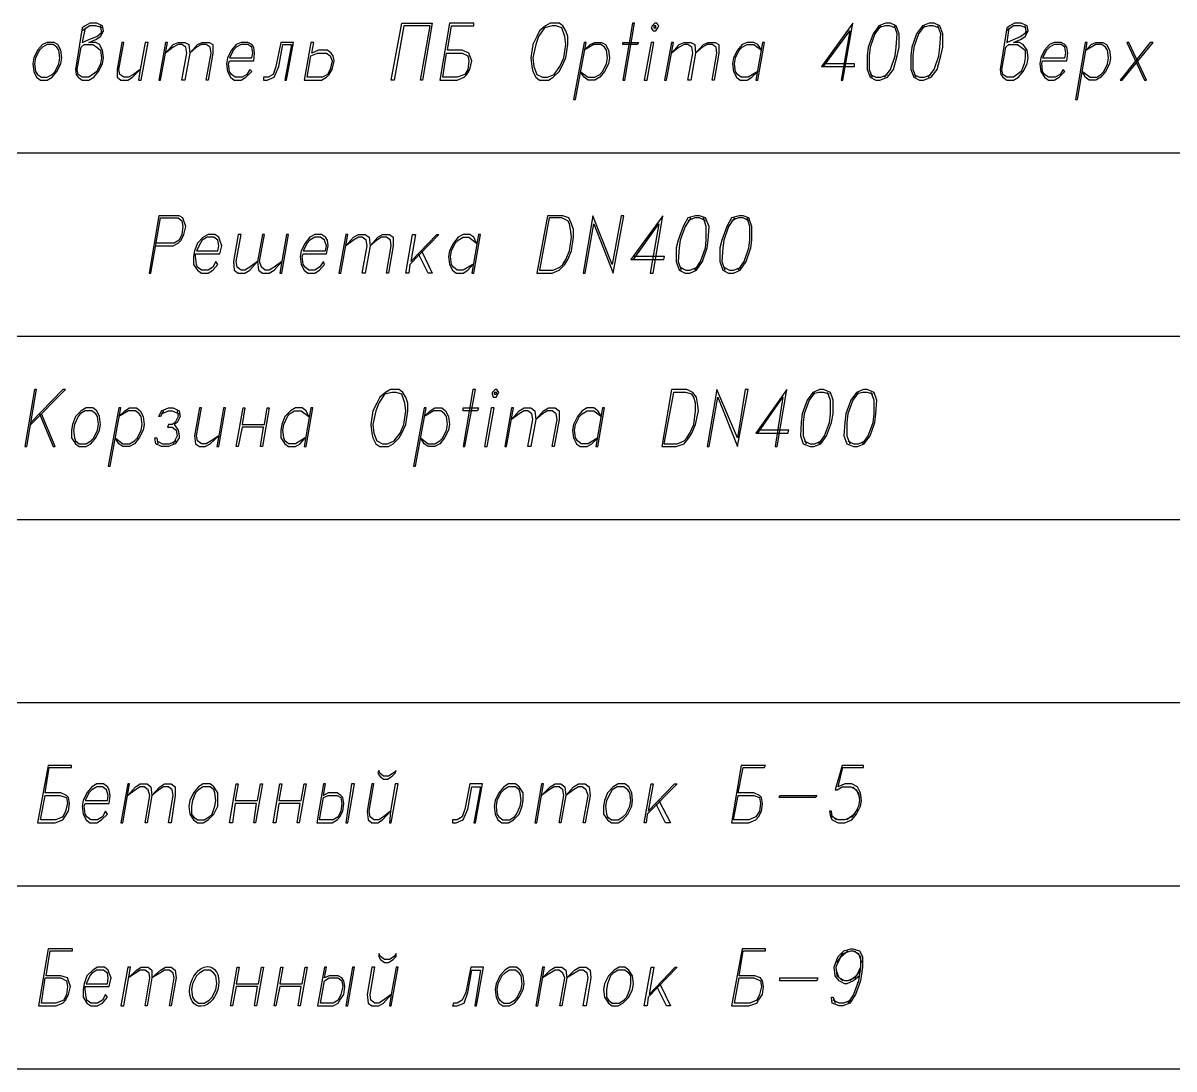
# Model space of a CAD drawing. Header units: millimetres. Extents: x 4241 to 6572, y 870 to 1291.
# Drawn here: x 5782.4 to 5832.7, y 1033.5 to 1079.2 of the extents above; entities that cross this region are included whole.
import ezdxf

# ---------------------------------------------------------------- set-up
doc = ezdxf.new("R2010")
doc.units = ezdxf.units.MM
doc.layers.add('PDF _0', color=7, linetype='Continuous')

msp = doc.modelspace()

# ---------------------------------------------------------------- linework, layer by layer
at = {"layer": 'PDF _0', "lineweight": 25}
for points in [[(5785.3245, 1078.3522), (5785.6209, 1078.4792), (5785.8325, 1078.6062), (5785.9595, 1078.8602), (5785.9172, 1079.0719), (5785.6632, 1079.1989), (5785.3669, 1079.1989), (5785.1552, 1079.0719), (5785.0282, 1078.9872), (5784.7318, 1077.1669), (5784.7742, 1076.9552), (5784.8588, 1076.8282), (5785.0282, 1076.7012), (5785.3245, 1076.7012), (5785.5362, 1076.8282), (5785.7479, 1077.0822), (5785.9172, 1077.4209), (5785.9595, 1077.6749), (5785.9172, 1078.0135), (5785.7902, 1078.2676), (5785.6209, 1078.3522)], [(5798.66, 1076.7012), (5798.533, 1076.7012), (5798.9987, 1079.1989), (5800.311, 1079.1989), (5799.8877, 1076.7012), (5799.803, 1076.7012), (5800.2264, 1079.0719), (5799.0833, 1079.0719)], [(5801.1577, 1079.0719), (5802.1314, 1079.0719), (5802.1314, 1079.1989), (5801.0731, 1079.1989), (5800.6497, 1076.7012), (5801.4117, 1076.7012), (5801.7081, 1076.8282), (5801.8351, 1076.9552), (5801.9621, 1077.1669), (5802.0468, 1077.5479), (5801.9621, 1077.7595), (5801.9198, 1077.8865), (5801.6234, 1078.0135), (5800.9884, 1078.0135)], [(5805.4759, 1079.1989), (5805.2642, 1079.0719), (5805.0102, 1078.8602), (5804.8832, 1078.6062), (5804.7139, 1078.2676), (5804.6292, 1077.6749), (5804.6715, 1077.2939), (5804.7139, 1077.0822), (5804.8409, 1076.8282), (5805.0102, 1076.7012), (5805.3912, 1076.7012), (5805.6029, 1076.8282), (5805.8569, 1077.0822), (5805.9839, 1077.2939), (5806.1532, 1077.6749), (5806.2379, 1078.2676), (5806.2379, 1078.6062), (5806.1532, 1078.8602), (5806.0262, 1079.0719), (5805.8569, 1079.1989)], [(5805.5606, 1079.0719), (5805.2219, 1078.9872), (5804.9679, 1078.6062), (5804.8409, 1078.2676), (5804.7139, 1077.6749), (5804.7562, 1077.2939), (5804.8832, 1076.9552), (5805.1372, 1076.8282), (5805.3489, 1076.8282), (5805.6452, 1076.9552), (5805.8992, 1077.2939), (5806.0686, 1077.6749), (5806.1532, 1078.2676), (5806.1109, 1078.6062), (5805.9839, 1078.9872), (5805.7299, 1079.0719)], [(5808.7357, 1076.7012), (5809.159, 1079.1989), (5809.0743, 1079.1989), (5808.651, 1076.7012)], [(5810.048, 1079.1989), (5809.921, 1079.0719), (5809.8787, 1078.9872), (5809.9634, 1078.8602), (5810.0904, 1078.8602), (5810.175, 1078.9872), (5810.2174, 1079.0719), (5810.1327, 1079.1989)], [(5810.0057, 1079.0719), (5810.0057, 1078.9872), (5810.0904, 1078.9872), (5810.0904, 1079.0719)], [(5820.1237, 1079.1989), (5819.8274, 1079.0719), (5819.5734, 1078.7332), (5819.3617, 1078.1406), (5819.3194, 1077.7595), (5819.3194, 1077.1669), (5819.4464, 1076.8282), (5819.7004, 1076.7012), (5819.8697, 1076.7012), (5820.2084, 1076.8282), (5820.4624, 1077.1669), (5820.6317, 1077.7595), (5820.7164, 1078.1406), (5820.7164, 1078.7332), (5820.5894, 1079.0719), (5820.3354, 1079.1989)], [(5822.0288, 1079.1989), (5821.7324, 1079.0719), (5821.4784, 1078.7332), (5821.2668, 1078.1406), (5821.2244, 1077.7595), (5821.2244, 1077.1669), (5821.3514, 1076.8282), (5821.6054, 1076.7012), (5821.7748, 1076.7012), (5822.1135, 1076.8282), (5822.3675, 1077.1669), (5822.5368, 1077.7595), (5822.6215, 1078.1406), (5822.6215, 1078.7332), (5822.4945, 1079.0719), (5822.2405, 1079.1989)], [(5825.7119, 1078.3522), (5826.0083, 1078.4792), (5826.2199, 1078.6062), (5826.3469, 1078.8602), (5826.3046, 1079.0719), (5826.0506, 1079.1989), (5825.7543, 1079.1989), (5825.5426, 1079.0719), (5825.4156, 1078.9872), (5825.1192, 1077.1669), (5825.1616, 1076.9552), (5825.2462, 1076.8282), (5825.4156, 1076.7012), (5825.7119, 1076.7012), (5825.9236, 1076.8282), (5826.1353, 1077.0822), (5826.3046, 1077.4209), (5826.3469, 1077.6749), (5826.3046, 1078.0135), (5826.1353, 1078.2676), (5825.9659, 1078.3522)], [(5783.5041, 1078.3522), (5783.2925, 1078.2676), (5783.0808, 1078.0135), (5782.9114, 1077.6749), (5782.8691, 1077.4209), (5782.9114, 1077.0822), (5783.0384, 1076.8282), (5783.2078, 1076.7012), (5783.5041, 1076.7012), (5783.7158, 1076.8282), (5783.9275, 1077.0822), (5784.0968, 1077.4209), (5784.1391, 1077.6749), (5784.0968, 1078.0135), (5783.9698, 1078.2676), (5783.8005, 1078.3522)], [(5787.5683, 1077.1669), (5787.2719, 1076.9552), (5787.0602, 1076.8282), (5786.8486, 1076.8282), (5786.6792, 1076.9552), (5786.6369, 1077.1669), (5786.8486, 1078.3522), (5786.7639, 1078.3522), (5786.5522, 1077.1669), (5786.5522, 1076.8282), (5786.7216, 1076.7012), (5787.0179, 1076.7012), (5787.2296, 1076.8282), (5787.5683, 1077.1669), (5787.4836, 1076.7012), (5787.6106, 1076.7012), (5787.9069, 1078.3522), (5787.7799, 1078.3522)], [(5788.4573, 1076.7012), (5788.7536, 1078.3522), (5788.669, 1078.3522), (5788.3726, 1076.7012)], [(5789.5157, 1076.7012), (5789.3887, 1076.7012), (5789.6003, 1077.8865), (5789.558, 1078.1406), (5789.3887, 1078.2676), (5789.2193, 1078.2676), (5789.0076, 1078.1406), (5788.669, 1077.8865), (5789.0076, 1078.2676), (5789.2193, 1078.3522), (5789.5157, 1078.3522), (5789.685, 1078.2676), (5789.7273, 1077.8865)], [(5790.5317, 1076.7012), (5790.447, 1076.7012), (5790.6587, 1077.8865), (5790.6164, 1078.1406), (5790.447, 1078.2676), (5790.2354, 1078.2676), (5790.0237, 1078.1406), (5789.7273, 1077.8865), (5790.066, 1078.2676), (5790.2777, 1078.3522), (5790.574, 1078.3522), (5790.7434, 1078.2676), (5790.7434, 1077.8865)], [(5791.4631, 1077.5479), (5792.5214, 1077.5479), (5792.5638, 1077.8865), (5792.5214, 1078.1406), (5792.4368, 1078.2676), (5792.2674, 1078.3522), (5791.9711, 1078.3522), (5791.7594, 1078.2676), (5791.5477, 1078.0135), (5791.3784, 1077.6749), (5791.3361, 1077.4209), (5791.3784, 1077.0822), (5791.5054, 1076.8282), (5791.6747, 1076.7012), (5791.9711, 1076.7012), (5792.1828, 1076.8282), (5792.4368, 1077.0822), (5792.3521, 1077.1669), (5792.2251, 1076.9552), (5792.0134, 1076.8282), (5791.7171, 1076.8282), (5791.5477, 1076.9552), (5791.4631, 1077.0822), (5791.4207, 1077.4209)], [(5793.8762, 1076.7012), (5793.9608, 1076.7012), (5794.2572, 1078.3522), (5793.7068, 1078.3522), (5793.4951, 1077.2939), (5793.3681, 1076.9552), (5793.1565, 1076.8282), (5792.9448, 1076.8282), (5792.9448, 1076.7012), (5793.1141, 1076.7012), (5793.4105, 1076.8282), (5793.6221, 1077.2939), (5793.7915, 1078.2676), (5794.1725, 1078.2676)], [(5795.0192, 1078.3522), (5794.7228, 1076.7012), (5795.4849, 1076.7012), (5795.6965, 1076.8282), (5795.8236, 1076.9552), (5795.9506, 1077.1669), (5796.0352, 1077.5479), (5795.9929, 1077.7595), (5795.9082, 1077.8865), (5795.7389, 1078.0135), (5795.3579, 1078.0135), (5795.0615, 1077.8865), (5795.1462, 1078.3522)], [(5806.5766, 1075.8545), (5807.0423, 1078.3522), (5806.9576, 1078.3522), (5806.4919, 1075.8545)], [(5806.7883, 1077.0822), (5807.1269, 1076.8282), (5807.4233, 1076.8282), (5807.635, 1076.9552), (5807.762, 1077.0822), (5807.9313, 1077.4209), (5807.9736, 1077.6749), (5807.9313, 1078.0135), (5807.8466, 1078.1406), (5807.6773, 1078.2676), (5807.381, 1078.2676), (5806.9576, 1078.0135), (5807.2116, 1078.2676), (5807.4233, 1078.3522), (5807.7196, 1078.3522), (5807.889, 1078.2676), (5808.016, 1078.0135), (5808.0583, 1077.6749), (5808.016, 1077.4209), (5807.8466, 1077.0822), (5807.635, 1076.8282), (5807.4233, 1076.7012), (5807.1269, 1076.7012), (5806.9576, 1076.8282)], [(5809.286, 1078.2676), (5808.651, 1078.2676), (5808.651, 1078.3522), (5809.3284, 1078.3522)], [(5809.7094, 1076.7012), (5810.0057, 1078.3522), (5809.8787, 1078.3522), (5809.5824, 1076.7012)], [(5810.5561, 1076.7012), (5810.8524, 1078.3522), (5810.7677, 1078.3522), (5810.4714, 1076.7012)], [(5811.6144, 1076.7012), (5811.4874, 1076.7012), (5811.6991, 1077.8865), (5811.6568, 1078.1406), (5811.4874, 1078.2676), (5811.3181, 1078.2676), (5811.1064, 1078.1406), (5810.7677, 1077.8865), (5811.1064, 1078.2676), (5811.3181, 1078.3522), (5811.6144, 1078.3522), (5811.7838, 1078.2676), (5811.8261, 1077.8865)], [(5812.6305, 1076.7012), (5812.5458, 1076.7012), (5812.7575, 1077.8865), (5812.7151, 1078.1406), (5812.5458, 1078.2676), (5812.3341, 1078.2676), (5812.1224, 1078.1406), (5811.8261, 1077.8865), (5812.1648, 1078.2676), (5812.3765, 1078.3522), (5812.6728, 1078.3522), (5812.8421, 1078.2676), (5812.8421, 1077.8865)], [(5814.5355, 1077.0822), (5814.1122, 1076.8282), (5813.8158, 1076.8282), (5813.6465, 1076.9552), (5813.5618, 1077.0822), (5813.5195, 1077.4209), (5813.5618, 1077.6749), (5813.7312, 1078.0135), (5813.8582, 1078.1406), (5814.0699, 1078.2676), (5814.3662, 1078.2676), (5814.7049, 1078.0135), (5814.5355, 1078.2676), (5814.3662, 1078.3522), (5814.0699, 1078.3522), (5813.8582, 1078.2676), (5813.6465, 1078.0135), (5813.4772, 1077.6749), (5813.4348, 1077.4209), (5813.4772, 1077.0822), (5813.6042, 1076.8282), (5813.7735, 1076.7012), (5814.0699, 1076.7012), (5814.2815, 1076.8282)], [(5814.5355, 1076.7012), (5814.8319, 1078.3522), (5814.7472, 1078.3522), (5814.4509, 1076.7012)], [(5826.982, 1077.5479), (5828.0403, 1077.5479), (5828.0827, 1077.8865), (5828.0403, 1078.1406), (5827.9557, 1078.2676), (5827.7863, 1078.3522), (5827.49, 1078.3522), (5827.2783, 1078.2676), (5827.0666, 1078.0135), (5826.8973, 1077.6749), (5826.855, 1077.4209), (5826.8973, 1077.0822), (5827.0666, 1076.8282), (5827.236, 1076.7012), (5827.49, 1076.7012), (5827.7017, 1076.8282), (5827.9557, 1077.0822), (5827.871, 1077.1669), (5827.744, 1076.9552), (5827.5323, 1076.8282), (5827.236, 1076.8282), (5827.0666, 1076.9552), (5826.982, 1077.0822), (5826.9396, 1077.4209)], [(5828.506, 1075.8545), (5828.9294, 1078.3522), (5828.8447, 1078.3522), (5828.4213, 1075.8545)], [(5828.7177, 1077.0822), (5829.0564, 1076.8282), (5829.3527, 1076.8282), (5829.5221, 1076.9552), (5829.6491, 1077.0822), (5829.8184, 1077.4209), (5829.8607, 1077.6749), (5829.8184, 1078.0135), (5829.7337, 1078.1406), (5829.5644, 1078.2676), (5829.3104, 1078.2676), (5828.887, 1078.0135), (5829.0987, 1078.2676), (5829.3104, 1078.3522), (5829.6067, 1078.3522), (5829.7761, 1078.2676), (5829.9031, 1078.0135), (5829.9454, 1077.6749), (5829.9031, 1077.4209), (5829.7337, 1077.0822), (5829.5221, 1076.8282), (5829.3104, 1076.7012), (5829.014, 1076.7012), (5828.8447, 1076.8282)], [(5830.3687, 1076.7012), (5830.4534, 1076.7012), (5831.8081, 1078.3522), (5831.6811, 1078.3522)], [(5831.5118, 1076.7012), (5830.7498, 1078.3522), (5830.6651, 1078.3522), (5831.4271, 1076.7012)], [(5783.5041, 1078.2676), (5783.2925, 1078.1406), (5783.1654, 1078.0135), (5782.9961, 1077.6749), (5782.9538, 1077.4209), (5782.9961, 1077.0822), (5783.0808, 1076.9552), (5783.2501, 1076.8282), (5783.5041, 1076.8282), (5783.7158, 1076.9552), (5783.8428, 1077.0822), (5784.0121, 1077.4209), (5784.0545, 1077.6749), (5784.0121, 1078.0135), (5783.9275, 1078.1406), (5783.7581, 1078.2676)], [(5784.9858, 1078.1406), (5785.1128, 1078.2676), (5785.4939, 1078.2676), (5785.6632, 1078.1406), (5785.8325, 1078.0135), (5785.8749, 1077.6749), (5785.8325, 1077.4209), (5785.6632, 1077.0822), (5785.3245, 1076.8282), (5785.0282, 1076.8282), (5784.8588, 1076.9552), (5784.8165, 1077.1669)], [(5792.4368, 1077.6749), (5792.4791, 1077.8865), (5792.4368, 1078.1406), (5792.2674, 1078.2676), (5791.9711, 1078.2676), (5791.7594, 1078.1406), (5791.6324, 1078.0135), (5791.4631, 1077.6749)], [(5795.0192, 1077.7595), (5795.3155, 1077.8865), (5795.6965, 1077.8865), (5795.8659, 1077.7595), (5795.9506, 1077.5479), (5795.8659, 1077.1669), (5795.7389, 1076.9552), (5795.5272, 1076.8282), (5794.8499, 1076.8282)], [(5800.9461, 1077.8865), (5801.6234, 1077.8865), (5801.8774, 1077.7595), (5801.9198, 1077.5479), (5801.8774, 1077.1669), (5801.7504, 1076.9552), (5801.4117, 1076.8282), (5800.7767, 1076.8282)], [(5825.3732, 1078.1406), (5825.5002, 1078.2676), (5825.8813, 1078.2676), (5826.0506, 1078.1406), (5826.2199, 1078.0135), (5826.2199, 1077.6749), (5826.1776, 1077.4209), (5826.0506, 1077.0822), (5825.7119, 1076.8282), (5825.4156, 1076.8282), (5825.2462, 1076.9552), (5825.2039, 1077.1669)], [(5827.9557, 1077.6749), (5827.998, 1077.8865), (5827.9557, 1078.1406), (5827.7863, 1078.2676), (5827.49, 1078.2676), (5827.2783, 1078.1406), (5827.1513, 1078.0135), (5826.982, 1077.6749)], [(5804.8832, 1068.2765), (5805.5606, 1068.2765), (5805.8569, 1068.4035), (5806.1109, 1068.6576), (5806.2379, 1068.8692), (5806.4073, 1069.2502), (5806.4919, 1069.8429), (5806.4919, 1070.1816), (5806.4073, 1070.4356), (5806.2802, 1070.6896), (5806.0262, 1070.7743), (5805.3489, 1070.7743)], [(5805.0102, 1068.4035), (5805.6029, 1068.4035), (5805.8992, 1068.5306), (5806.0262, 1068.6576), (5806.1532, 1068.8692), (5806.3226, 1069.2502), (5806.4073, 1069.8429), (5806.3649, 1070.1816), (5806.3226, 1070.4356), (5806.2379, 1070.5626), (5805.9839, 1070.6896), (5805.4336, 1070.6896)], [(5808.2276, 1068.2765), (5808.6933, 1070.7743), (5808.5663, 1070.7743), (5808.1853, 1068.6576), (5807.3386, 1070.7743), (5806.9153, 1068.2765), (5806.9999, 1068.2765), (5807.381, 1070.4356)], [(5811.8261, 1070.7743), (5811.4874, 1070.6896), (5811.2758, 1070.3086), (5811.0641, 1069.7159), (5810.9794, 1069.3772), (5810.9794, 1068.7846), (5811.1064, 1068.4035), (5811.3604, 1068.2765), (5811.5721, 1068.2765), (5811.8684, 1068.4035), (5812.1224, 1068.7846), (5812.3341, 1069.3772), (5812.3765, 1069.7159), (5812.4188, 1070.3086), (5812.2495, 1070.6896), (5811.9954, 1070.7743)], [(5813.7312, 1070.7743), (5813.3925, 1070.6896), (5813.1808, 1070.3086), (5812.9691, 1069.7159), (5812.8845, 1069.3772), (5812.8845, 1068.7846), (5813.0115, 1068.4035), (5813.2655, 1068.2765), (5813.4772, 1068.2765), (5813.7735, 1068.4035), (5814.0275, 1068.7846), (5814.2392, 1069.3772), (5814.2815, 1069.7159), (5814.2815, 1070.3086), (5814.1545, 1070.6896), (5813.9005, 1070.7743)], [(5789.9813, 1069.1232), (5791.0397, 1069.1232), (5791.1244, 1069.4619), (5791.0397, 1069.7159), (5790.9974, 1069.8429), (5790.828, 1069.9699), (5790.5317, 1069.9699), (5790.32, 1069.8429), (5790.066, 1069.5889), (5789.939, 1069.2502), (5789.8967, 1068.9962), (5789.8967, 1068.6576), (5790.066, 1068.4035), (5790.2354, 1068.2765), (5790.5317, 1068.2765), (5790.7434, 1068.4035), (5790.955, 1068.6576), (5790.8704, 1068.7846), (5790.7434, 1068.5306), (5790.5317, 1068.4035), (5790.2354, 1068.4035), (5790.066, 1068.5306), (5790.0237, 1068.6576), (5789.9813, 1068.9962)], [(5790.955, 1069.2502), (5790.9974, 1069.4619), (5790.955, 1069.7159), (5790.7857, 1069.8429), (5790.4894, 1069.8429), (5790.2777, 1069.7159), (5790.193, 1069.5889), (5790.0237, 1069.2502)], [(5792.6908, 1068.7846), (5792.3521, 1068.5306), (5792.1404, 1068.4035), (5791.9711, 1068.4035), (5791.8017, 1068.5306), (5791.7594, 1068.7846), (5791.9711, 1069.9699), (5791.8441, 1069.9699), (5791.6324, 1068.7846), (5791.6747, 1068.4035), (5791.8441, 1068.2765), (5792.1404, 1068.2765), (5792.3521, 1068.4035), (5792.6908, 1068.7846), (5792.7331, 1068.4035), (5792.9025, 1068.2765), (5793.1988, 1068.2765), (5793.4105, 1068.4035), (5793.7491, 1068.7846), (5793.6645, 1068.2765), (5793.7491, 1068.2765), (5794.0455, 1069.9699), (5793.9608, 1069.9699), (5793.7491, 1068.7846), (5793.4105, 1068.5306), (5793.1988, 1068.4035), (5793.0295, 1068.4035), (5792.8601, 1068.5306), (5792.7754, 1068.7846), (5792.9871, 1069.9699), (5792.9025, 1069.9699)], [(5794.6805, 1069.1232), (5795.6965, 1069.1232), (5795.7812, 1069.4619), (5795.7389, 1069.7159), (5795.6542, 1069.8429), (5795.4849, 1069.9699), (5795.1885, 1069.9699), (5794.9769, 1069.8429), (5794.7652, 1069.5889), (5794.5958, 1069.2502), (5794.5535, 1068.9962), (5794.5958, 1068.6576), (5794.7228, 1068.4035), (5794.8922, 1068.2765), (5795.1885, 1068.2765), (5795.4002, 1068.4035), (5795.6119, 1068.6576), (5795.5695, 1068.7846), (5795.4002, 1068.5306), (5795.1885, 1068.4035), (5794.9345, 1068.4035), (5794.7652, 1068.5306), (5794.6805, 1068.6576), (5794.6382, 1068.9962)], [(5795.6542, 1069.2502), (5795.6965, 1069.4619), (5795.6119, 1069.7159), (5795.4425, 1069.8429), (5795.1885, 1069.8429), (5794.9769, 1069.7159), (5794.8499, 1069.5889), (5794.6805, 1069.2502)], [(5796.3316, 1068.2765), (5796.6279, 1069.9699), (5796.5432, 1069.9699), (5796.2469, 1068.2765)], [(5797.3899, 1068.2765), (5797.2629, 1068.2765), (5797.4746, 1069.4619), (5797.4323, 1069.7159), (5797.2629, 1069.8429), (5797.0936, 1069.8429), (5796.8819, 1069.7159), (5796.5432, 1069.4619), (5796.8819, 1069.8429), (5797.0936, 1069.9699), (5797.3899, 1069.9699), (5797.5593, 1069.8429), (5797.6016, 1069.4619)], [(5798.406, 1068.2765), (5798.3213, 1068.2765), (5798.533, 1069.4619), (5798.4906, 1069.7159), (5798.3213, 1069.8429), (5798.1096, 1069.8429), (5797.898, 1069.7159), (5797.6016, 1069.4619), (5797.9403, 1069.8429), (5798.152, 1069.9699), (5798.4483, 1069.9699), (5798.6176, 1069.8429), (5798.6176, 1069.4619)], [(5799.3797, 1068.7846), (5800.5227, 1069.9699), (5800.6074, 1069.9699), (5799.3373, 1068.6576), (5799.295, 1068.2765), (5799.168, 1068.2765), (5799.4643, 1069.9699), (5799.5913, 1069.9699)], [(5802.0891, 1068.6576), (5801.6658, 1068.4035), (5801.4117, 1068.4035), (5801.2424, 1068.5306), (5801.1577, 1068.6576), (5801.1154, 1068.9962), (5801.1577, 1069.2502), (5801.3271, 1069.5889), (5801.4541, 1069.7159), (5801.6658, 1069.8429), (5801.9198, 1069.8429), (5802.2584, 1069.5889), (5802.1314, 1069.8429), (5801.9621, 1069.9699), (5801.6658, 1069.9699), (5801.4541, 1069.8429), (5801.2424, 1069.5889), (5801.0731, 1069.2502), (5801.0307, 1068.9962), (5801.0731, 1068.6576), (5801.2001, 1068.4035), (5801.3694, 1068.2765), (5801.6658, 1068.2765), (5801.8774, 1068.4035)], [(5802.1314, 1068.2765), (5802.4278, 1069.9699), (5802.3431, 1069.9699), (5802.0468, 1068.2765)], [(5782.6151, 1060.6986), (5783.0384, 1063.1964), (5782.9538, 1063.1964), (5782.5304, 1060.6986)], [(5798.4906, 1063.1964), (5798.279, 1063.0694), (5798.025, 1062.8577), (5797.898, 1062.6037), (5797.7286, 1062.265), (5797.6439, 1061.6723), (5797.6863, 1061.2913), (5797.7286, 1061.0796), (5797.8556, 1060.8256), (5798.025, 1060.6986), (5798.406, 1060.6986), (5798.6176, 1060.8256), (5798.8717, 1061.0796), (5798.9987, 1061.2913), (5799.168, 1061.6723), (5799.2527, 1062.265), (5799.2527, 1062.6037), (5799.168, 1062.8577), (5799.041, 1063.0694), (5798.8717, 1063.1964)], [(5798.5753, 1063.0694), (5798.2366, 1062.9847), (5797.9826, 1062.6037), (5797.8556, 1062.265), (5797.7286, 1061.6723), (5797.771, 1061.2913), (5797.898, 1060.9526), (5798.152, 1060.8256), (5798.3636, 1060.8256), (5798.66, 1060.9526), (5798.914, 1061.2913), (5799.0833, 1061.6723), (5799.168, 1062.265), (5799.1257, 1062.6037), (5798.9987, 1062.9847), (5798.7447, 1063.0694)], [(5801.7504, 1060.6986), (5802.2161, 1063.1964), (5802.0891, 1063.1964), (5801.6658, 1060.6986)], [(5803.0628, 1063.1964), (5802.9358, 1063.0694), (5802.9358, 1062.9847), (5802.9781, 1062.8577), (5803.1051, 1062.8577), (5803.1898, 1062.9847), (5803.2321, 1063.0694), (5803.1475, 1063.1964)], [(5803.0205, 1063.0694), (5803.0205, 1062.9847), (5803.1051, 1062.9847), (5803.1475, 1063.0694)], [(5810.3444, 1060.6986), (5810.9794, 1060.6986), (5811.3181, 1060.8256), (5811.5298, 1061.0796), (5811.6568, 1061.2913), (5811.8261, 1061.6723), (5811.9531, 1062.265), (5811.9108, 1062.6037), (5811.8684, 1062.8577), (5811.6991, 1063.0694), (5811.4451, 1063.1964), (5810.7677, 1063.1964)], [(5810.4291, 1060.8256), (5811.0217, 1060.8256), (5811.3181, 1060.9526), (5811.4451, 1061.0796), (5811.5721, 1061.2913), (5811.7414, 1061.6723), (5811.8261, 1062.265), (5811.8261, 1062.6037), (5811.7414, 1062.8577), (5811.6568, 1062.9847), (5811.4028, 1063.0694), (5810.8524, 1063.0694)], [(5813.6465, 1060.6986), (5814.1122, 1063.1964), (5813.9852, 1063.1964), (5813.6465, 1061.0796), (5812.7575, 1063.1964), (5812.3341, 1060.6986), (5812.4188, 1060.6986), (5812.7998, 1062.8577)], [(5817.245, 1063.1964), (5816.9486, 1063.0694), (5816.6946, 1062.7307), (5816.4829, 1062.138), (5816.4406, 1061.757), (5816.3983, 1061.1643), (5816.5253, 1060.8256), (5816.8216, 1060.6986), (5816.991, 1060.6986), (5817.2873, 1060.8256), (5817.5413, 1061.1643), (5817.753, 1061.757), (5817.8376, 1062.138), (5817.8376, 1062.7307), (5817.7106, 1063.0694), (5817.4143, 1063.1964)], [(5819.15, 1063.1964), (5818.8537, 1063.0694), (5818.5997, 1062.7307), (5818.388, 1062.138), (5818.3457, 1061.757), (5818.3033, 1061.1643), (5818.4303, 1060.8256), (5818.7267, 1060.6986), (5818.896, 1060.6986), (5819.1924, 1060.8256), (5819.4464, 1061.1643), (5819.658, 1061.757), (5819.7004, 1062.138), (5819.7427, 1062.7307), (5819.6157, 1063.0694), (5819.3194, 1063.1964)], [(5785.1975, 1062.392), (5784.9858, 1062.265), (5784.7318, 1062.011), (5784.6048, 1061.6723), (5784.5625, 1061.4183), (5784.5625, 1061.0796), (5784.7318, 1060.8256), (5784.9012, 1060.6986), (5785.1975, 1060.6986), (5785.4092, 1060.8256), (5785.6209, 1061.0796), (5785.7902, 1061.4183), (5785.8325, 1061.6723), (5785.7902, 1062.011), (5785.6632, 1062.265), (5785.4939, 1062.392)], [(5785.1552, 1062.265), (5784.9435, 1062.138), (5784.8588, 1062.011), (5784.6895, 1061.6723), (5784.6472, 1061.4183), (5784.6895, 1061.0796), (5784.7318, 1060.9526), (5784.9012, 1060.8256), (5785.1975, 1060.8256), (5785.4092, 1060.9526), (5785.5362, 1061.0796), (5785.7055, 1061.4183), (5785.7479, 1061.6723), (5785.7055, 1062.011), (5785.6209, 1062.138), (5785.4515, 1062.265)], [(5786.2559, 1059.8519), (5786.7216, 1062.392), (5786.6369, 1062.392), (5786.1712, 1059.8519)], [(5786.4676, 1061.0796), (5786.8062, 1060.8256), (5787.1026, 1060.8256), (5787.3143, 1060.9526), (5787.4413, 1061.0796), (5787.6106, 1061.4183), (5787.6529, 1061.6723), (5787.6106, 1062.011), (5787.5259, 1062.138), (5787.3566, 1062.265), (5787.0602, 1062.265), (5786.6369, 1062.011), (5786.8909, 1062.265), (5787.1026, 1062.392), (5787.3989, 1062.392), (5787.5683, 1062.265), (5787.6953, 1062.011), (5787.7376, 1061.6723), (5787.6953, 1061.4183), (5787.5259, 1061.0796), (5787.3143, 1060.8256), (5787.1026, 1060.6986), (5786.8062, 1060.6986), (5786.6369, 1060.8256)], [(5790.9974, 1061.1643), (5790.6587, 1060.9526), (5790.447, 1060.8256), (5790.2354, 1060.8256), (5790.066, 1060.9526), (5790.0237, 1061.1643), (5790.2354, 1062.392), (5790.1507, 1062.392), (5789.939, 1061.1643), (5789.9813, 1060.8256), (5790.1507, 1060.6986), (5790.4047, 1060.6986), (5790.6164, 1060.8256), (5790.9974, 1061.1643), (5790.9127, 1060.6986), (5790.9974, 1060.6986), (5791.2937, 1062.392), (5791.2091, 1062.392)], [(5791.8441, 1060.6986), (5791.7594, 1060.6986), (5792.0558, 1062.392), (5792.1404, 1062.392), (5792.0134, 1061.6723), (5792.9871, 1061.6723), (5793.1141, 1062.392), (5793.1988, 1062.392), (5792.9025, 1060.6986), (5792.8178, 1060.6986), (5792.9448, 1061.5453), (5792.0134, 1061.5453)], [(5794.7652, 1061.0796), (5794.3418, 1060.8256), (5794.0455, 1060.8256), (5793.8762, 1060.9526), (5793.8338, 1061.0796), (5793.7915, 1061.4183), (5793.8338, 1061.6723), (5794.0032, 1062.011), (5794.0878, 1062.138), (5794.2995, 1062.265), (5794.5958, 1062.265), (5794.9345, 1062.011), (5794.8075, 1062.265), (5794.6382, 1062.392), (5794.3418, 1062.392), (5794.1302, 1062.265), (5793.8762, 1062.011), (5793.7491, 1061.6723), (5793.7068, 1061.4183), (5793.7068, 1061.0796), (5793.8762, 1060.8256), (5794.0455, 1060.6986), (5794.3418, 1060.6986), (5794.5535, 1060.8256)], [(5794.8075, 1060.6986), (5795.1039, 1062.392), (5795.0192, 1062.392), (5794.7228, 1060.6986)], [(5799.5913, 1059.8519), (5800.057, 1062.392), (5799.9724, 1062.392), (5799.5067, 1059.8519)], [(5799.803, 1061.0796), (5800.1417, 1060.8256), (5800.438, 1060.8256), (5800.6497, 1060.9526), (5800.7767, 1061.0796), (5800.9461, 1061.4183), (5800.9884, 1061.6723), (5800.9461, 1062.011), (5800.8614, 1062.138), (5800.6921, 1062.265), (5800.3957, 1062.265), (5799.9724, 1062.011), (5800.2264, 1062.265), (5800.438, 1062.392), (5800.7344, 1062.392), (5800.9037, 1062.265), (5801.0307, 1062.011), (5801.0731, 1061.6723), (5801.0307, 1061.4183), (5800.8614, 1061.0796), (5800.6497, 1060.8256), (5800.438, 1060.6986), (5800.1417, 1060.6986), (5799.9724, 1060.8256)], [(5802.3008, 1062.265), (5801.6658, 1062.265), (5801.6658, 1062.392), (5802.3431, 1062.392)], [(5802.7241, 1060.6986), (5803.0205, 1062.392), (5802.8935, 1062.392), (5802.5971, 1060.6986)], [(5803.5708, 1060.6986), (5803.8672, 1062.392), (5803.7825, 1062.392), (5803.4862, 1060.6986)], [(5804.6292, 1060.6986), (5804.5022, 1060.6986), (5804.7139, 1061.884), (5804.6715, 1062.138), (5804.5022, 1062.265), (5804.3328, 1062.265), (5804.1212, 1062.138), (5803.7825, 1061.884), (5804.1212, 1062.265), (5804.3328, 1062.392), (5804.6292, 1062.392), (5804.7985, 1062.265), (5804.8409, 1061.884)], [(5805.6452, 1060.6986), (5805.5606, 1060.6986), (5805.7722, 1061.884), (5805.7299, 1062.138), (5805.5606, 1062.265), (5805.3489, 1062.265), (5805.1372, 1062.138), (5804.8409, 1061.884), (5805.1795, 1062.265), (5805.3912, 1062.392), (5805.6876, 1062.392), (5805.8569, 1062.265), (5805.8569, 1061.884)], [(5807.5503, 1061.0796), (5807.1269, 1060.8256), (5806.8306, 1060.8256), (5806.6613, 1060.9526), (5806.5766, 1061.0796), (5806.5343, 1061.4183), (5806.5766, 1061.6723), (5806.7459, 1062.011), (5806.8729, 1062.138), (5807.0846, 1062.265), (5807.381, 1062.265), (5807.7196, 1062.011), (5807.5503, 1062.265), (5807.381, 1062.392), (5807.0846, 1062.392), (5806.8729, 1062.265), (5806.6613, 1062.011), (5806.4919, 1061.6723), (5806.4496, 1061.4183), (5806.4919, 1061.0796), (5806.6189, 1060.8256), (5806.7883, 1060.6986), (5807.0846, 1060.6986), (5807.2963, 1060.8256)], [(5807.5503, 1060.6986), (5807.8466, 1062.392), (5807.762, 1062.392), (5807.4656, 1060.6986)], [(5783.5888, 1046.6858), (5784.5625, 1046.6858), (5784.5625, 1046.7705), (5783.5465, 1046.7705), (5783.0808, 1044.2727), (5783.8428, 1044.2727), (5784.1815, 1044.3997), (5784.2662, 1044.5267), (5784.4355, 1044.7807), (5784.4778, 1045.1194), (5784.4355, 1045.3734), (5784.3508, 1045.4581), (5784.0968, 1045.5851), (5783.4195, 1045.5851)], [(5813.9005, 1046.6858), (5814.8319, 1046.6858), (5814.8742, 1046.7705), (5813.8158, 1046.7705), (5813.3925, 1044.2727), (5814.1545, 1044.2727), (5814.4509, 1044.3997), (5814.5779, 1044.5267), (5814.7049, 1044.7807), (5814.7472, 1045.1194), (5814.7049, 1045.3734), (5814.6202, 1045.4581), (5814.3662, 1045.5851), (5813.6888, 1045.5851)], [(5798.7447, 1046.5588), (5798.6176, 1046.4318), (5798.406, 1046.3048), (5798.1943, 1046.3048), (5798.025, 1046.4318), (5797.9826, 1046.5588), (5797.9403, 1046.4318), (5798.025, 1046.3048), (5798.1943, 1046.1778), (5798.3636, 1046.1778), (5798.5753, 1046.3048), (5798.7023, 1046.4318)], [(5785.1552, 1045.1194), (5786.2136, 1045.1194), (5786.2559, 1045.4581), (5786.2136, 1045.7121), (5786.1289, 1045.8391), (5785.9595, 1045.9661), (5785.6632, 1045.9661), (5785.4515, 1045.8391), (5785.2399, 1045.5851), (5785.0705, 1045.2464), (5785.0282, 1044.9924), (5785.0705, 1044.6537), (5785.1975, 1044.3997), (5785.3669, 1044.2727), (5785.6632, 1044.2727), (5785.8749, 1044.3997), (5786.1289, 1044.6537), (5786.0442, 1044.7807), (5785.9172, 1044.5267), (5785.7055, 1044.3997), (5785.4092, 1044.3997), (5785.2399, 1044.5267), (5785.1552, 1044.6537), (5785.1128, 1044.9924)], [(5786.1289, 1045.2464), (5786.1712, 1045.4581), (5786.0865, 1045.7121), (5785.9172, 1045.8391), (5785.6632, 1045.8391), (5785.4515, 1045.7121), (5785.3245, 1045.5851), (5785.1552, 1045.2464)], [(5786.8062, 1044.2727), (5787.1026, 1045.9661), (5787.0179, 1045.9661), (5786.7216, 1044.2727)], [(5787.8646, 1044.2727), (5787.7799, 1044.2727), (5787.9916, 1045.4581), (5787.9069, 1045.7121), (5787.7376, 1045.8391), (5787.5683, 1045.8391), (5787.3566, 1045.7121), (5787.0179, 1045.4581), (5787.3566, 1045.8391), (5787.5683, 1045.9661), (5787.8646, 1045.9661), (5788.0339, 1045.8391), (5788.0763, 1045.4581)], [(5788.923, 1044.2727), (5788.796, 1044.2727), (5789.0076, 1045.4581), (5788.9653, 1045.7121), (5788.796, 1045.8391), (5788.5843, 1045.8391), (5788.3726, 1045.7121), (5788.0763, 1045.4581), (5788.415, 1045.8391), (5788.6266, 1045.9661), (5788.923, 1045.9661), (5789.0923, 1045.8391), (5789.0923, 1045.4581)], [(5790.32, 1045.9661), (5790.1084, 1045.8391), (5789.8967, 1045.5851), (5789.7273, 1045.2464), (5789.685, 1044.9924), (5789.7273, 1044.6537), (5789.8967, 1044.3997), (5790.066, 1044.2727), (5790.32, 1044.2727), (5790.5317, 1044.3997), (5790.7857, 1044.6537), (5790.955, 1044.9924), (5790.955, 1045.2464), (5790.955, 1045.5851), (5790.7857, 1045.8391), (5790.6164, 1045.9661)], [(5790.32, 1045.8391), (5790.1084, 1045.7121), (5789.9813, 1045.5851), (5789.8543, 1045.2464), (5789.812, 1044.9924), (5789.812, 1044.6537), (5789.8967, 1044.5267), (5790.066, 1044.3997), (5790.3624, 1044.3997), (5790.574, 1044.5267), (5790.701, 1044.6537), (5790.828, 1044.9924), (5790.8704, 1045.2464), (5790.828, 1045.5851), (5790.7857, 1045.7121), (5790.6164, 1045.8391)], [(5791.5901, 1044.2727), (5791.4631, 1044.2727), (5791.7594, 1045.9661), (5791.8441, 1045.9661), (5791.7171, 1045.2464), (5792.6908, 1045.2464), (5792.8178, 1045.9661), (5792.9025, 1045.9661), (5792.6061, 1044.2727), (5792.5214, 1044.2727), (5792.6484, 1045.1194), (5791.7171, 1045.1194)], [(5793.4951, 1044.2727), (5793.3681, 1044.2727), (5793.6645, 1045.9661), (5793.7491, 1045.9661), (5793.6221, 1045.2464), (5794.5958, 1045.2464), (5794.7228, 1045.9661), (5794.8075, 1045.9661), (5794.5112, 1044.2727), (5794.4265, 1044.2727), (5794.5535, 1045.1194), (5793.6221, 1045.1194)], [(5795.5695, 1045.9661), (5795.2732, 1044.2727), (5795.9506, 1044.2727), (5796.1622, 1044.3997), (5796.2892, 1044.5267), (5796.4162, 1044.7807), (5796.4586, 1045.1194), (5796.4162, 1045.3734), (5796.3316, 1045.4581), (5796.1622, 1045.5851), (5795.7812, 1045.5851), (5795.5695, 1045.4581), (5795.6542, 1045.9661)], [(5796.9243, 1045.9661), (5796.7973, 1045.9661), (5796.5432, 1044.2727), (5796.6279, 1044.2727)], [(5798.4906, 1044.7807), (5798.1943, 1044.5267), (5797.9826, 1044.3997), (5797.771, 1044.3997), (5797.6016, 1044.5267), (5797.5593, 1044.7807), (5797.771, 1045.9661), (5797.6863, 1045.9661), (5797.4746, 1044.7807), (5797.5169, 1044.3997), (5797.6863, 1044.2727), (5797.9403, 1044.2727), (5798.152, 1044.3997), (5798.4906, 1044.7807), (5798.4483, 1044.2727), (5798.533, 1044.2727), (5798.8293, 1045.9661), (5798.7023, 1045.9661)], [(5802.1314, 1044.2727), (5802.2161, 1044.2727), (5802.5124, 1045.9661), (5801.9621, 1045.9661), (5801.7504, 1044.8654), (5801.6234, 1044.5267), (5801.4117, 1044.3997), (5801.2001, 1044.3997), (5801.2001, 1044.2727), (5801.3694, 1044.2727), (5801.6658, 1044.3997), (5801.8774, 1044.8654), (5802.0468, 1045.8391), (5802.4278, 1045.8391)], [(5803.6555, 1045.9661), (5803.4438, 1045.8391), (5803.2321, 1045.5851), (5803.0628, 1045.2464), (5803.0205, 1044.9924), (5803.0628, 1044.6537), (5803.1898, 1044.3997), (5803.3591, 1044.2727), (5803.6555, 1044.2727), (5803.8672, 1044.3997), (5804.1212, 1044.6537), (5804.2482, 1044.9924), (5804.2905, 1045.2464), (5804.2905, 1045.5851), (5804.1212, 1045.8391), (5803.9518, 1045.9661)], [(5803.6555, 1045.8391), (5803.4438, 1045.7121), (5803.3168, 1045.5851), (5803.1475, 1045.2464), (5803.1051, 1044.9924), (5803.1475, 1044.6537), (5803.2321, 1044.5267), (5803.4015, 1044.3997), (5803.6978, 1044.3997), (5803.9095, 1044.5267), (5803.9942, 1044.6537), (5804.1635, 1044.9924), (5804.2058, 1045.2464), (5804.1635, 1045.5851), (5804.1212, 1045.7121), (5803.9518, 1045.8391)], [(5804.8832, 1044.2727), (5805.1795, 1045.9661), (5805.0949, 1045.9661), (5804.7985, 1044.2727)], [(5805.9416, 1044.2727), (5805.8569, 1044.2727), (5806.0686, 1045.4581), (5806.0262, 1045.7121), (5805.8569, 1045.8391), (5805.6452, 1045.8391), (5805.4336, 1045.7121), (5805.0949, 1045.4581), (5805.4759, 1045.8391), (5805.6876, 1045.9661), (5805.9416, 1045.9661), (5806.1109, 1045.8391), (5806.1532, 1045.4581)], [(5806.9999, 1044.2727), (5806.9153, 1044.2727), (5807.1269, 1045.4581), (5807.0423, 1045.7121), (5806.8729, 1045.8391), (5806.7036, 1045.8391), (5806.4919, 1045.7121), (5806.1532, 1045.4581), (5806.4919, 1045.8391), (5806.7036, 1045.9661), (5806.9999, 1045.9661), (5807.1693, 1045.8391), (5807.2116, 1045.4581)], [(5808.4393, 1045.9661), (5808.2276, 1045.8391), (5807.9736, 1045.5851), (5807.8466, 1045.2464), (5807.8043, 1044.9924), (5807.8043, 1044.6537), (5807.9736, 1044.3997), (5808.143, 1044.2727), (5808.4393, 1044.2727), (5808.651, 1044.3997), (5808.8627, 1044.6537), (5809.032, 1044.9924), (5809.0743, 1045.2464), (5809.032, 1045.5851), (5808.905, 1045.8391), (5808.7357, 1045.9661)], [(5808.397, 1045.8391), (5808.1853, 1045.7121), (5808.1006, 1045.5851), (5807.9313, 1045.2464), (5807.889, 1044.9924), (5807.9313, 1044.6537), (5807.9736, 1044.5267), (5808.143, 1044.3997), (5808.4393, 1044.3997), (5808.651, 1044.5267), (5808.778, 1044.6537), (5808.9473, 1044.9924), (5808.9897, 1045.2464), (5808.9473, 1045.5851), (5808.8627, 1045.7121), (5808.6933, 1045.8391)], [(5809.7517, 1044.7807), (5810.8947, 1045.9661), (5811.0217, 1045.9661), (5809.7094, 1044.6537), (5809.667, 1044.2727), (5809.5824, 1044.2727), (5809.8787, 1045.9661), (5809.9634, 1045.9661)], [(5783.4195, 1045.4581), (5784.0545, 1045.4581), (5784.3508, 1045.3734), (5784.3932, 1045.1194), (5784.3085, 1044.7807), (5784.1815, 1044.5267), (5783.8851, 1044.3997), (5783.2078, 1044.3997)], [(5795.5695, 1045.3734), (5795.7812, 1045.4581), (5796.1622, 1045.4581), (5796.3316, 1045.3734), (5796.3739, 1045.1194), (5796.3316, 1044.7807), (5796.2046, 1044.5267), (5795.9929, 1044.3997), (5795.4002, 1044.3997)], [(5813.6888, 1045.4581), (5814.3662, 1045.4581), (5814.6202, 1045.3734), (5814.6625, 1045.1194), (5814.6202, 1044.7807), (5814.4509, 1044.5267), (5814.1545, 1044.3997), (5813.4772, 1044.3997)], [(5817.0756, 1045.3734), (5815.4669, 1045.3734), (5815.5092, 1045.4581), (5817.118, 1045.4581)], [(5783.6311, 1038.6845), (5784.6048, 1038.6845), (5784.6048, 1038.7692), (5783.5465, 1038.7692), (5783.1231, 1036.2714), (5783.8851, 1036.2714), (5784.1815, 1036.3984), (5784.3085, 1036.5254), (5784.4355, 1036.7795), (5784.5202, 1037.1181), (5784.4355, 1037.3721), (5784.3932, 1037.4991), (5784.0968, 1037.5838), (5783.4618, 1037.5838)], [(5813.9005, 1038.6845), (5814.8742, 1038.6845), (5814.8742, 1038.7692), (5813.8582, 1038.7692), (5813.3925, 1036.2714), (5814.1545, 1036.2714), (5814.4932, 1036.3984), (5814.5779, 1036.5254), (5814.7472, 1036.7795), (5814.7895, 1037.1181), (5814.7472, 1037.3721), (5814.6625, 1037.4991), (5814.4085, 1037.5838), (5813.7312, 1037.5838)], [(5798.7447, 1038.5575), (5798.66, 1038.4305), (5798.4483, 1038.3035), (5798.2366, 1038.3035), (5798.0673, 1038.4305), (5797.9826, 1038.5575), (5797.9826, 1038.4305), (5798.0673, 1038.3035), (5798.2366, 1038.1765), (5798.406, 1038.1765), (5798.6176, 1038.3035), (5798.7447, 1038.4305)], [(5785.1552, 1037.1181), (5786.2136, 1037.1181), (5786.2982, 1037.4991), (5786.2136, 1037.7108), (5786.1712, 1037.8378), (5786.0019, 1037.9648), (5785.7055, 1037.9648), (5785.4939, 1037.8378), (5785.2399, 1037.5838), (5785.1128, 1037.2451), (5785.0705, 1036.9911), (5785.0705, 1036.6524), (5785.2399, 1036.3984), (5785.4092, 1036.2714), (5785.7055, 1036.2714), (5785.9172, 1036.3984), (5786.1289, 1036.6524), (5786.0442, 1036.7795), (5785.9172, 1036.5254), (5785.7055, 1036.3984), (5785.4092, 1036.3984), (5785.2399, 1036.5254), (5785.1975, 1036.6524), (5785.1552, 1036.9911)], [(5786.1289, 1037.2451), (5786.1712, 1037.4991), (5786.1289, 1037.7108), (5785.9595, 1037.8378), (5785.6632, 1037.8378), (5785.4515, 1037.7108), (5785.3669, 1037.5838), (5785.1975, 1037.2451)], [(5786.8486, 1036.2714), (5787.1449, 1037.9648), (5787.0179, 1037.9648), (5786.7216, 1036.2714)], [(5787.8646, 1036.2714), (5787.7799, 1036.2714), (5787.9916, 1037.4991), (5787.9493, 1037.7108), (5787.7799, 1037.8378), (5787.5683, 1037.8378), (5787.3566, 1037.7108), (5787.0602, 1037.4991), (5787.3989, 1037.8378), (5787.6106, 1037.9648), (5787.9069, 1037.9648), (5788.0763, 1037.8378), (5788.0763, 1037.4991)], [(5788.923, 1036.2714), (5788.8383, 1036.2714), (5789.05, 1037.4991), (5789.0076, 1037.7108), (5788.8383, 1037.8378), (5788.6266, 1037.8378), (5788.415, 1037.7108), (5788.0763, 1037.4991), (5788.4573, 1037.8378), (5788.669, 1037.9648), (5788.923, 1037.9648), (5789.0923, 1037.8378), (5789.1347, 1037.4991)], [(5790.3624, 1037.8378), (5790.1507, 1037.7108), (5790.0237, 1037.5838), (5789.8543, 1037.2451), (5789.812, 1036.9911), (5789.8543, 1036.6524), (5789.939, 1036.5254), (5790.1084, 1036.3984), (5790.3624, 1036.3984), (5790.574, 1036.5254), (5790.701, 1036.6524), (5790.8704, 1036.9911), (5790.9127, 1037.2451), (5790.8704, 1037.5838), (5790.7857, 1037.7108), (5790.6164, 1037.8378)], [(5791.5901, 1036.2714), (5791.5054, 1036.2714), (5791.8017, 1037.9648), (5791.8864, 1037.9648), (5791.7594, 1037.2451), (5792.7331, 1037.2451), (5792.8601, 1037.9648), (5792.9448, 1037.9648), (5792.6484, 1036.2714), (5792.5638, 1036.2714), (5792.6908, 1037.1181), (5791.7594, 1037.1181)], [(5793.4951, 1036.2714), (5793.4105, 1036.2714), (5793.7068, 1037.9648), (5793.7915, 1037.9648), (5793.6645, 1037.2451), (5794.6382, 1037.2451), (5794.7652, 1037.9648), (5794.8499, 1037.9648), (5794.5535, 1036.2714), (5794.4688, 1036.2714), (5794.5958, 1037.1181), (5793.6645, 1037.1181)], [(5795.6119, 1037.9648), (5795.3155, 1036.2714), (5795.9929, 1036.2714), (5796.2046, 1036.3984), (5796.2892, 1036.5254), (5796.4586, 1036.7795), (5796.5009, 1037.1181), (5796.4586, 1037.3721), (5796.3739, 1037.4991), (5796.2046, 1037.5838), (5795.8236, 1037.5838), (5795.6119, 1037.4991), (5795.6965, 1037.9648)], [(5796.9243, 1037.9648), (5796.8396, 1037.9648), (5796.5432, 1036.2714), (5796.6279, 1036.2714)], [(5798.533, 1036.7795), (5798.1943, 1036.5254), (5797.9826, 1036.3984), (5797.8133, 1036.3984), (5797.6439, 1036.5254), (5797.6016, 1036.7795), (5797.8133, 1037.9648), (5797.6863, 1037.9648), (5797.4746, 1036.7795), (5797.5169, 1036.3984), (5797.6863, 1036.2714), (5797.9826, 1036.2714), (5798.1943, 1036.3984), (5798.533, 1036.7795), (5798.4483, 1036.2714), (5798.533, 1036.2714), (5798.8293, 1037.9648), (5798.7447, 1037.9648)], [(5802.1738, 1036.2714), (5802.2584, 1036.2714), (5802.5548, 1037.9648), (5802.0044, 1037.9648), (5801.7928, 1036.8641), (5801.6234, 1036.5254), (5801.4117, 1036.3984), (5801.2424, 1036.3984), (5801.2001, 1036.2714), (5801.4117, 1036.2714), (5801.7081, 1036.3984), (5801.8774, 1036.8641), (5802.0468, 1037.8378), (5802.4278, 1037.8378)], [(5803.6978, 1037.9648), (5803.4862, 1037.8378), (5803.2745, 1037.5838), (5803.1051, 1037.2451), (5803.0628, 1036.9911), (5803.1051, 1036.6524), (5803.2321, 1036.3984), (5803.4015, 1036.2714), (5803.6978, 1036.2714), (5803.9095, 1036.3984), (5804.1212, 1036.6524), (5804.2905, 1036.9911), (5804.3328, 1037.2451), (5804.2905, 1037.5838), (5804.1635, 1037.8378), (5803.9942, 1037.9648)], [(5803.6978, 1037.8378), (5803.4862, 1037.7108), (5803.3591, 1037.5838), (5803.1898, 1037.2451), (5803.1475, 1036.9911), (5803.1898, 1036.6524), (5803.2745, 1036.5254), (5803.4438, 1036.3984), (5803.6978, 1036.3984), (5803.9095, 1036.5254), (5804.0365, 1036.6524), (5804.2058, 1036.9911), (5804.2482, 1037.2451), (5804.2058, 1037.5838), (5804.1212, 1037.7108), (5803.9518, 1037.8378)], [(5804.9255, 1036.2714), (5805.2219, 1037.9648), (5805.1372, 1037.9648), (5804.8409, 1036.2714)], [(5805.9839, 1036.2714), (5805.8992, 1036.2714), (5806.1109, 1037.4991), (5806.0262, 1037.7108), (5805.8569, 1037.8378), (5805.6876, 1037.8378), (5805.4759, 1037.7108), (5805.1372, 1037.4991), (5805.4759, 1037.8378), (5805.6876, 1037.9648), (5805.9839, 1037.9648), (5806.1532, 1037.8378), (5806.1956, 1037.4991)], [(5807.0423, 1036.2714), (5806.9153, 1036.2714), (5807.1269, 1037.4991), (5807.0846, 1037.7108), (5806.9153, 1037.8378), (5806.7459, 1037.8378), (5806.5343, 1037.7108), (5806.1956, 1037.4991), (5806.5343, 1037.8378), (5806.7459, 1037.9648), (5807.0423, 1037.9648), (5807.2116, 1037.8378), (5807.2539, 1037.4991)], [(5808.4817, 1037.9648), (5808.27, 1037.8378), (5808.016, 1037.5838), (5807.8466, 1037.2451), (5807.8043, 1036.9911), (5807.8466, 1036.6524), (5808.016, 1036.3984), (5808.1853, 1036.2714), (5808.4393, 1036.2714), (5808.651, 1036.3984), (5808.905, 1036.6524), (5809.0743, 1036.9911), (5809.1167, 1037.2451), (5809.0743, 1037.5838), (5808.905, 1037.8378), (5808.7357, 1037.9648)], [(5808.4393, 1037.8378), (5808.2276, 1037.7108), (5808.1006, 1037.5838), (5807.9736, 1037.2451), (5807.9313, 1036.9911), (5807.9313, 1036.6524), (5808.016, 1036.5254), (5808.1853, 1036.3984), (5808.4817, 1036.3984), (5808.6933, 1036.5254), (5808.8203, 1036.6524), (5808.9473, 1036.9911), (5808.9897, 1037.2451), (5808.9897, 1037.5838), (5808.905, 1037.7108), (5808.7357, 1037.8378)], [(5809.794, 1036.7795), (5810.9371, 1037.9648), (5811.0217, 1037.9648), (5809.7517, 1036.6524), (5809.7094, 1036.2714), (5809.5824, 1036.2714), (5809.8787, 1037.9648), (5810.0057, 1037.9648)], [(5783.4195, 1037.4991), (5784.0968, 1037.4991), (5784.3508, 1037.3721), (5784.3932, 1037.1181), (5784.3508, 1036.7795), (5784.2238, 1036.5254), (5783.8851, 1036.3984), (5783.2501, 1036.3984)], [(5795.6119, 1037.3721), (5795.8236, 1037.4991), (5796.2046, 1037.4991), (5796.3739, 1037.3721), (5796.4162, 1037.1181), (5796.3316, 1036.7795), (5796.2046, 1036.5254), (5795.9929, 1036.3984), (5795.4425, 1036.3984)], [(5813.7312, 1037.4991), (5814.3662, 1037.4991), (5814.6625, 1037.3721), (5814.7049, 1037.1181), (5814.6202, 1036.7795), (5814.4932, 1036.5254), (5814.1969, 1036.3984), (5813.5195, 1036.3984)], [(5817.118, 1037.3721), (5815.5092, 1037.3721), (5815.5092, 1037.4991), (5817.1603, 1037.4991)]]:
    msp.add_lwpolyline(points, close=True, dxfattribs=at)
for points in [[(5785.9172, 1078.9872), (5785.6209, 1079.0719), (5785.3669, 1079.0719), (5785.0282, 1078.8602)], [(5785.1552, 1078.9872), (5785.0282, 1078.3522), (5785.3245, 1078.4792), (5785.6632, 1078.6062), (5785.9595, 1078.8602)], [(5785.8749, 1078.7332), (5785.8749, 1078.8602), (5785.8325, 1079.0719)], [(5817.4143, 1077.2939), (5818.5573, 1078.8602), (5818.1763, 1076.7012), (5818.261, 1076.7012), (5818.6843, 1079.1989), (5817.3296, 1077.2939), (5818.769, 1077.2939), (5818.769, 1077.4209), (5817.4566, 1077.4209)], [(5819.9121, 1079.0719), (5819.658, 1078.7332), (5819.4464, 1078.1406), (5819.404, 1077.7595), (5819.404, 1077.1669), (5819.531, 1076.8282)], [(5820.5471, 1078.9872), (5820.2931, 1079.0719), (5820.1237, 1079.0719), (5819.785, 1078.9872)], [(5820.0814, 1076.8282), (5820.3354, 1077.1669), (5820.5471, 1077.7595), (5820.5894, 1078.1406), (5820.6317, 1078.7332), (5820.5047, 1079.0719)], [(5821.8171, 1079.0719), (5821.5631, 1078.7332), (5821.3514, 1078.1406), (5821.3091, 1077.7595), (5821.3091, 1077.1669), (5821.4361, 1076.8282)], [(5822.4521, 1078.9872), (5822.1981, 1079.0719), (5822.0288, 1079.0719), (5821.6901, 1078.9872)], [(5821.9865, 1076.8282), (5822.2405, 1077.1669), (5822.4521, 1077.7595), (5822.4945, 1078.1406), (5822.5368, 1078.7332), (5822.4098, 1079.0719)], [(5826.2623, 1078.9872), (5826.0083, 1079.0719), (5825.7119, 1079.0719), (5825.4156, 1078.8602)], [(5825.5002, 1078.9872), (5825.4156, 1078.3522), (5825.7119, 1078.4792), (5826.0083, 1078.6062), (5826.3469, 1078.8602)], [(5826.2199, 1078.7332), (5826.2623, 1078.8602), (5826.2199, 1079.0719)], [(5819.4464, 1076.9552), (5819.7004, 1076.8282), (5819.9121, 1076.8282), (5820.2084, 1076.9552)], [(5821.3514, 1076.9552), (5821.6054, 1076.8282), (5821.8171, 1076.8282), (5822.1135, 1076.9552)], [(5788.2456, 1069.4619), (5789.0076, 1069.4619), (5789.2193, 1069.5889), (5789.3463, 1069.7159), (5789.4733, 1069.9699), (5789.558, 1070.3086), (5789.4733, 1070.5626), (5789.431, 1070.6896), (5789.2617, 1070.7743), (5788.3726, 1070.7743), (5787.9493, 1068.2765), (5788.0339, 1068.2765), (5788.4573, 1070.6896), (5789.2193, 1070.6896), (5789.3887, 1070.5626), (5789.431, 1070.3086), (5789.3887, 1069.9699), (5789.2617, 1069.7159), (5789.05, 1069.5889), (5788.288, 1069.5889)], [(5809.1167, 1068.8692), (5810.2174, 1070.4356), (5809.8364, 1068.2765), (5809.9634, 1068.2765), (5810.3867, 1070.7743), (5808.9897, 1068.8692), (5810.4291, 1068.8692), (5810.4714, 1068.9962), (5809.1167, 1068.9962)], [(5811.6144, 1070.6896), (5811.3604, 1070.3086), (5811.1487, 1069.7159), (5811.1064, 1069.3772), (5811.0641, 1068.7846), (5811.1911, 1068.4035)], [(5812.2495, 1070.5626), (5811.9954, 1070.6896), (5811.7838, 1070.6896), (5811.4874, 1070.5626)], [(5811.7838, 1068.4035), (5812.0378, 1068.7846), (5812.2495, 1069.3772), (5812.2918, 1069.7159), (5812.2918, 1070.3086), (5812.1648, 1070.6896)], [(5813.5195, 1070.6896), (5813.2655, 1070.3086), (5813.0538, 1069.7159), (5813.0115, 1069.3772), (5812.9691, 1068.7846), (5813.0961, 1068.4035)], [(5814.1545, 1070.5626), (5813.9005, 1070.6896), (5813.6888, 1070.6896), (5813.3925, 1070.5626)], [(5813.6888, 1068.4035), (5813.9428, 1068.7846), (5814.1545, 1069.3772), (5814.1969, 1069.7159), (5814.1969, 1070.3086), (5814.0699, 1070.6896)], [(5799.8454, 1069.2502), (5800.311, 1068.2765), (5800.1417, 1068.2765), (5799.7184, 1069.1232)], [(5811.1487, 1068.5306), (5811.4028, 1068.4035), (5811.5721, 1068.4035), (5811.9108, 1068.5306)], [(5813.0538, 1068.5306), (5813.3078, 1068.4035), (5813.4772, 1068.4035), (5813.8158, 1068.5306)], [(5782.7844, 1061.6723), (5784.3085, 1063.1964), (5784.1815, 1063.1964), (5782.7844, 1061.757)], [(5814.5355, 1061.2913), (5815.6362, 1062.8577), (5815.2976, 1060.6986), (5815.3822, 1060.6986), (5815.8056, 1063.1964), (5814.4509, 1061.2913), (5815.8479, 1061.2913), (5815.8902, 1061.4183), (5814.5355, 1061.4183)], [(5817.0333, 1063.0694), (5816.7793, 1062.7307), (5816.5676, 1062.138), (5816.5253, 1061.757), (5816.5253, 1061.1643), (5816.6523, 1060.8256)], [(5817.6683, 1062.9847), (5817.4143, 1063.0694), (5817.2026, 1063.0694), (5816.9063, 1062.9847)], [(5817.2026, 1060.8256), (5817.4566, 1061.1643), (5817.6683, 1061.757), (5817.7106, 1062.138), (5817.7106, 1062.7307), (5817.5836, 1063.0694)], [(5818.9384, 1063.0694), (5818.6843, 1062.7307), (5818.4727, 1062.138), (5818.4303, 1061.757), (5818.4303, 1061.1643), (5818.5573, 1060.8256)], [(5819.5734, 1062.9847), (5819.3194, 1063.0694), (5819.1077, 1063.0694), (5818.8113, 1062.9847)], [(5819.1077, 1060.8256), (5819.3617, 1061.1643), (5819.5734, 1061.757), (5819.6157, 1062.138), (5819.6157, 1062.7307), (5819.4887, 1063.0694)], [(5788.5843, 1062.265), (5788.4573, 1062.011), (5788.3726, 1062.011), (5788.4996, 1062.265), (5788.796, 1062.392), (5789.0076, 1062.392), (5789.2617, 1062.265), (5789.304, 1062.011), (5789.177, 1061.757), (5789.05, 1061.6723), (5789.2193, 1061.4183), (5789.2617, 1061.1643), (5789.2617, 1061.0796), (5789.0923, 1060.8256), (5788.796, 1060.6986), (5788.4996, 1060.6986), (5788.2456, 1060.8256), (5788.2033, 1061.0796), (5788.288, 1061.0796), (5788.3303, 1060.8256)], [(5788.4996, 1062.138), (5788.796, 1062.265), (5788.9653, 1062.265), (5789.2617, 1062.138)], [(5789.177, 1062.265), (5789.2193, 1062.011), (5789.0923, 1061.757), (5788.9653, 1061.6723), (5788.796, 1061.6723), (5788.7536, 1061.5453), (5788.9653, 1061.5453), (5789.1347, 1061.4183), (5789.177, 1061.1643), (5789.1347, 1061.0796), (5789.0076, 1060.8256)], [(5783.1654, 1062.138), (5783.7581, 1060.6986), (5783.8428, 1060.6986), (5783.2501, 1062.138)], [(5788.288, 1060.9526), (5788.542, 1060.8256), (5788.8383, 1060.8256), (5789.1347, 1060.9526)], [(5816.5676, 1060.9526), (5816.8216, 1060.8256), (5817.0333, 1060.8256), (5817.3296, 1060.9526)], [(5818.4727, 1060.9526), (5818.7267, 1060.8256), (5818.9384, 1060.8256), (5819.2347, 1060.9526)], [(5818.896, 1044.8654), (5818.642, 1044.5267), (5818.3457, 1044.3997), (5818.0493, 1044.3997), (5817.7953, 1044.5267), (5817.753, 1044.7807), (5817.6683, 1044.7807), (5817.7106, 1044.5267), (5817.7953, 1044.3997), (5818.0493, 1044.2727), (5818.3457, 1044.2727), (5818.642, 1044.3997), (5818.8537, 1044.6537), (5819.023, 1044.9924), (5819.0654, 1045.2464), (5819.023, 1045.5851), (5818.896, 1045.8391), (5818.642, 1045.9661), (5818.3457, 1045.9661), (5818.0493, 1045.8391), (5818.261, 1046.6858), (5819.15, 1046.6858), (5819.15, 1046.7705), (5818.2187, 1046.7705), (5817.9223, 1045.7121), (5818.007, 1045.7121), (5818.2187, 1045.8391), (5818.5997, 1045.8391), (5818.8537, 1045.7121), (5818.9807, 1045.3734)], [(5818.6843, 1045.8391), (5818.9384, 1045.5851), (5818.9807, 1045.2464), (5818.9384, 1044.9924), (5818.769, 1044.6537), (5818.4303, 1044.3997)], [(5810.2174, 1045.2464), (5810.7254, 1044.2727), (5810.5137, 1044.2727), (5810.0904, 1045.1194)], [(5817.9647, 1044.3997), (5817.7106, 1044.6537)], [(5818.9807, 1037.5838), (5818.7267, 1037.3721), (5818.4303, 1037.2451), (5818.3457, 1037.2451), (5818.0917, 1037.3721), (5817.9223, 1037.5838), (5817.88, 1037.9648), (5817.9223, 1038.0918), (5818.0493, 1038.4305), (5818.3033, 1038.6845), (5818.5997, 1038.7692), (5818.6843, 1038.7692), (5818.9807, 1038.6845), (5819.1077, 1038.4305), (5819.1077, 1037.9648), (5819.023, 1037.3721), (5818.8113, 1036.7795), (5818.5573, 1036.3984), (5818.261, 1036.2714), (5818.0917, 1036.2714), (5817.7953, 1036.3984), (5817.753, 1036.6524), (5817.8376, 1036.6524), (5817.9223, 1036.3984)], [(5818.261, 1037.3721), (5818.007, 1037.5838), (5817.9647, 1037.9648), (5818.007, 1038.0918), (5818.1763, 1038.4305), (5818.4727, 1038.6845)], [(5818.007, 1038.1765), (5818.261, 1038.5575), (5818.5997, 1038.6845), (5818.6843, 1038.6845), (5818.9384, 1038.5575), (5819.0654, 1038.1765)], [(5818.769, 1038.6845), (5819.023, 1038.4305), (5819.023, 1037.9648), (5818.9384, 1037.3721), (5818.7267, 1036.7795), (5818.4727, 1036.3984)], [(5819.023, 1037.8378), (5818.769, 1037.4991), (5818.4727, 1037.3721), (5818.3457, 1037.3721), (5818.0917, 1037.4991), (5817.9647, 1037.8378)], [(5819.023, 1037.9648), (5818.8537, 1037.5838), (5818.5573, 1037.3721)], [(5810.2597, 1037.2451), (5810.7254, 1036.2714), (5810.5561, 1036.2714), (5810.1327, 1037.1181)], [(5818.5997, 1036.5254), (5818.3033, 1036.3984), (5818.0917, 1036.3984), (5817.8376, 1036.5254)]]:
    msp.add_lwpolyline(points, dxfattribs=at)
at = {"layer": 'PDF _0', "lineweight": 30}
for points in [[(5693.6273, 1073.5261), (5883.6259, 1073.5261)], [(5693.6273, 1065.5248), (5883.6259, 1065.5248)], [(5693.6273, 1057.5235), (5883.6259, 1057.5235)], [(5693.6273, 1049.5222), (5883.6259, 1049.5222)], [(5693.6273, 1041.521), (5883.6259, 1041.521)], [(5693.6273, 1033.5197), (5883.6259, 1033.5197)]]:
    msp.add_lwpolyline(points, dxfattribs=at)
at = {"layer": 'PDF _0', "lineweight": 25}
msp.add_ellipse((5790.3623, 1037.1237), major_axis=(0.2863, 0.8443), ratio=0.675915, start_param=0.4649027, end_param=6.748088, dxfattribs=at)

doc.saveas('drawing.dxf')
